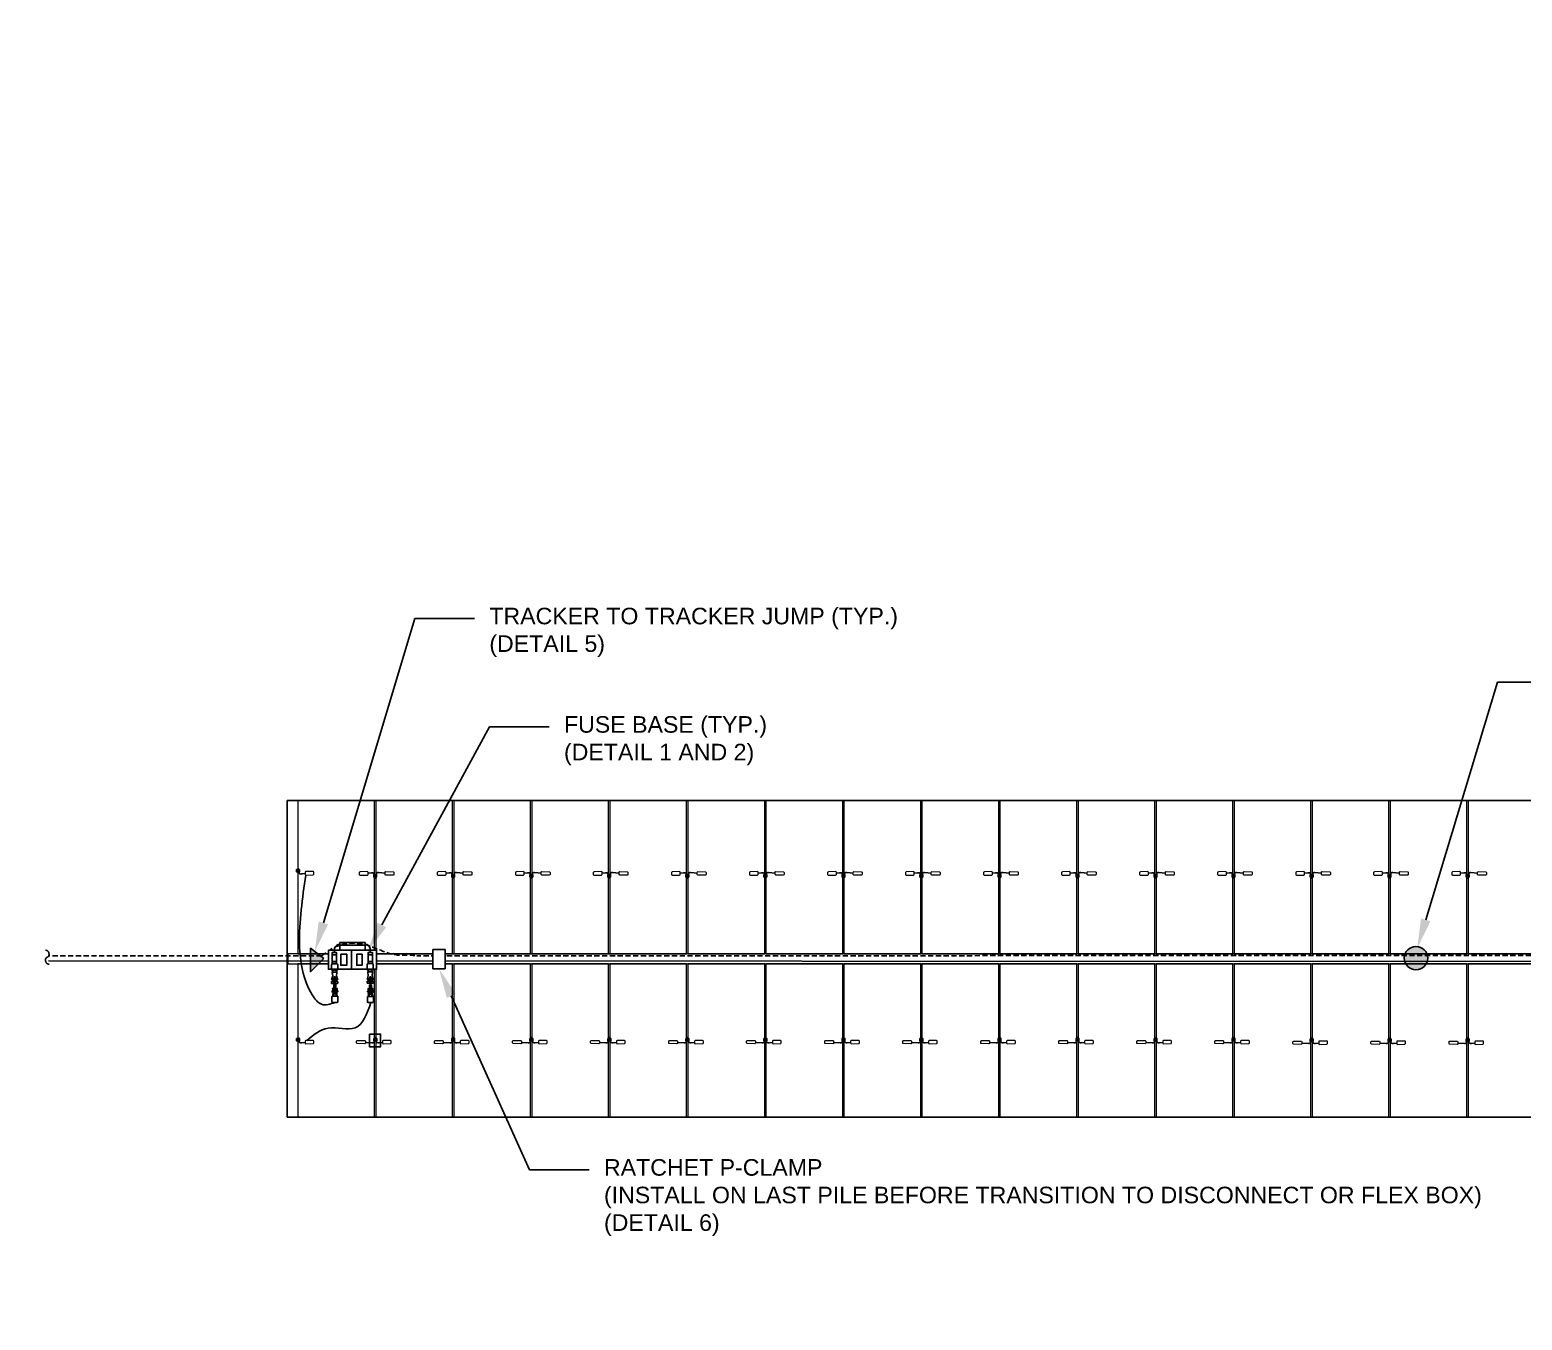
# Model space of a CAD drawing. Header units: feet. Extents: x -13743 to 68376, y -48 to 67763.
# Drawn here: x 32.6 to 104.7, y 63205.7 to 63268.1 of the extents above; entities that cross this region are included whole.
import ezdxf
from ezdxf import colors
from ezdxf.entities.mleader import LeaderData, LeaderLine
from ezdxf.enums import TextEntityAlignment as Align
from ezdxf.math import Vec2, Vec3

# ---------------------------------------------------------------- set-up
doc = ezdxf.new("R2018")
doc.units = ezdxf.units.FT
doc.header["$MEASUREMENT"] = 0
doc.set_wipeout_variables(frame=1)
doc.linetypes.add('ACAD-x100644055pbs01-civil$0${ Chain Double-Dash }', pattern=[0])
doc.linetypes.add('HIDDEN', pattern=[0.375, 0.25, -0.125])
for name, color, linetype in [('@2x40.5 Tracker LR5', 5, 'Continuous'), ('E-CABL-HARN', 6, 'HIDDEN'), ('E-CABL-HARN-NEG', 3, 'Continuous'), ('E-EQPM-HRDW', 16, 'Continuous'), ('E-HARN-COMP', 8, 'Continuous'), ('E-TRNK-CABL-NEG', 6, 'HIDDEN'), ('E-TRUNK-CABLE-POS', 6, 'HIDDEN'), ('E-WIRING DETAILS', 7, 'Continuous'), ('G-ANNO-TEXT', 1, 'Continuous'), ('PDF_Ediciones', 1, 'Continuous'), ('XREF', 7, 'Continuous')]:
    doc.layers.add(name, color=color, linetype=linetype)
doc.layers.add('E-MODULE', color=253, linetype='Continuous', lineweight=0)
doc.layers.add('E-TRACER-EQMPT', color=252, linetype='Continuous', lineweight=0)
doc.styles.add('NEI-A', font='arial.ttf')
doc.styles.get("Standard").update_dxf_attribs({"font": 'arial.ttf'})

# ---------------------------------------------------------------- blocks, each defined once
blk = doc.blocks.new('CLIP')
blk.add_lwpolyline([(-0.09, 0.098), (0.046, 0.098), (0.046, -0.017), (-0.09, -0.017)], close=True)
at = {"layer": 'PDF_Ediciones', "lineweight": 0}
for points in [[(-0.901, -0.151, -0.414213), (-0.926, -0.118), (-0.926, -0.036, -0.414213), (-0.893, -0.003), (-0.532, -0.003, -0.414213), (-0.499, -0.036), (-0.499, -0.118, -0.414213), (-0.532, -0.167), (-0.901, -0.151)], [(0.707, -0.151, 0.414213), (0.748, -0.118), (0.748, -0.036, 0.414213), (0.715, -0.003), (0.354, -0.003, 0.414213), (0.321, -0.036), (0.321, -0.118, 0.414213), (0.354, -0.167), (0.707, -0.151)]]:
    blk.add_lwpolyline(points, format="xyb", dxfattribs=at)
at = {"layer": 'XREF', "flags": 128}
blk.add_lwpolyline([(-0.509, -0.098), (-0.181, -0.12, 0.486695), (-0.067, -0.029), (-0.066, 0.115, -0.78238), (0.016, 0.115), (0.016, -0.033, 0.37874), (0.164, -0.115), (0.328, -0.098)], format="xyb", dxfattribs=at)
blk = doc.blocks.new('Injected piece wire support')
h = blk.add_hatch(color=256)
h.dxf.hatch_style = 1
h.paths.add_polyline_path([(0, 0.569), (0, -0.569), (0.644, 0.065)])
at = {"layer": 'E-EQPM-HRDW', "flags": 128}
blk.add_lwpolyline([(0.644, 0.065), (0, 0.569), (0, -0.569)], close=True, dxfattribs=at)
blk = doc.blocks.new('AES Clamp')
h = blk.add_hatch(color=256)
h.dxf.hatch_style = 1
h.paths.add_polyline_path([(-0.564, 0, 1), (0.564, 0, 1)])
at = {"layer": 'E-WIRING DETAILS'}
blk.add_circle((0, 0), 0.564, dxfattribs=at)
blk = doc.blocks.new('end break')
at = {"color": 0}
for centre, major_axis in [((0.016, 0.06), (-0.0162, -0.0604)), ((-0.016, -0.06), (0.0162, 0.0604))]:
    blk.add_ellipse(centre, major_axis=major_axis, ratio=0.75, start_param=3.141593, end_param=6.283185, dxfattribs=at)
blk = doc.blocks.new('Fuse Base')
blk.add_wipeout([(-1.117, 0.463), (1.209, 0.466), (1.209, -0.457), (-1.117, -0.459)])
at = {"layer": 'E-HARN-COMP'}
for points in [[(-1.117, 0.463), (0, 0.461), (0, -0.461), (-1.117, -0.459)], [(-0.52, 0.265), (-0.235, 0.265), (-0.235, -0.265), (-0.52, -0.265)], [(0, 0.461), (1.209, 0.466), (1.209, -0.457), (0, -0.461)], [(0.247, 0.262), (0.508, 0.262), (0.508, -0.262), (0.247, -0.262)]]:
    blk.add_lwpolyline(points, close=True, dxfattribs=at)
blk = doc.blocks.new('drop')
at = {"layer": 'E-HARN-COMP'}
blk.add_line((-0.9, 0.35), (0.9, 0.35), dxfattribs=at)
for points in [[(-0.9, 0.41, 0.38464), (-1.28, 0.11), (-1.28, -0.18)], [(0.89, 0.41, -0.38464), (1.27, 0.11), (1.27, -0.18)]]:
    blk.add_lwpolyline(points, format="xyb", dxfattribs=at)
blk.add_lwpolyline([(-0.9, 0.54), (0.9, 0.54), (0.9, 0), (-0.9, 0)], close=True, dxfattribs=at)
blk = doc.blocks.new('A$C084F4888')
at = {"layer": 'E-HARN-COMP'}
for p, q in [((0.523, 0.021, 0.006), (0.415, 0.021, 0.006)), ((0.54, 0.017, 0.006), (0.568, 0.017, 0.006)), ((0.523, -0.021, 0.006), (0.415, -0.021, 0.006)), ((0.54, -0.017, 0.006), (0.568, -0.017, 0.006))]:
    blk.add_line(p, q, dxfattribs=at)
for points, elevation in [([(0.196, -0.096), (0.2, -0.092), (0.2, 0.092), (0.196, 0.097), (0.034, 0.098), (0.006, 0.089), (0.003, 0.086), (0.001, 0.071), (0, 0.031), (0, -0.01), (0.001, -0.072), (0.003, -0.086), (0.033, -0.098), (0.196, -0.096)], -0.011), ([(0.2, 0.068), (0.202, 0.064), (0.203, 0.062), (0.203, 0.056), (0.204, 0.056), (0.205, 0.062), (0.205, 0.064), (0.209, 0.072), (0.212, 0.072), (0.216, 0.064), (0.217, 0.056), (0.22, 0.056)], 0.053), ([(0.275, 0.077), (0.275, -0.077), (0.277, -0.074), (0.277, -0.063), (0.282, -0.059), (0.294, -0.059), (0.314, -0.052), (0.322, -0.052), (0.326, -0.054), (0.351, -0.097), (0.353, -0.098), (0.353, 0.098), (0.35, 0.096), (0.326, 0.054), (0.322, 0.052), (0.314, 0.052), (0.294, 0.059), (0.282, 0.059), (0.277, 0.063), (0.277, 0.074), (0.275, 0.077)], 0), ([(0.353, 0.086), (0.366, 0.086)], 0.004), ([(0.466, 0.063), (0.466, 0.065), (0.457, 0.073), (0.45, 0.076), (0.431, 0.076), (0.433, 0.07), (0.373, 0.07), (0.369, 0.075), (0.369, 0.096), (0.366, 0.098), (0.366, -0.098), (0.369, -0.096), (0.369, -0.075), (0.373, -0.07), (0.433, -0.07), (0.431, -0.076), (0.45, -0.076), (0.457, -0.073), (0.466, -0.065), (0.466, -0.063), (0.464, -0.062), (0.373, -0.059), (0.369, -0.055), (0.369, -0.044), (0.371, -0.042), (0.371, 0.042), (0.369, 0.044), (0.369, 0.055), (0.373, 0.059)], 0.027), ([(0.373, 0.059), (0.464, 0.062), (0.466, 0.063)], 0.027), ([(0.2, -0.067), (0.203, -0.072), (0.205, -0.072), (0.209, -0.064), (0.212, -0.064), (0.216, -0.072), (0.218, -0.072), (0.223, -0.064), (0.223, -0.062)], 0.006), ([(0.353, -0.086), (0.366, -0.086)], 0.004)]:
    blk.add_lwpolyline(points, dxfattribs=dict(at, elevation=elevation))
for points in [[(0.266, 0.077), (0.264, 0.074), (0.264, 0.067), (0.259, 0.062), (0.252, 0.062), (0.252, 0.064), (0.227, 0.064), (0.227, 0.062), (0.226, 0.062), (0.222, 0.062), (0.22, 0.06), (0.22, 0.05), (0.221, 0.047), (0.223, 0.045), (0.226, 0.044), (0.26, 0.044), (0.263, 0.045), (0.264, 0.048), (0.264, 0.067)], [(0.371, 0.037), (0.38, 0.037)], [(0.38, -0.042), (0.38, 0.042), (0.381, 0.041), (0.381, -0.041), (0.38, -0.042)], [(0.382, 0.035), (0.385, 0.034), (0.385, -0.034), (0.382, -0.035), (0.382, 0.035), (0.381, 0.039)], [(0.385, 0.029), (0.392, 0.029)], [(0.397, 0.039), (0.396, 0.035), (0.392, 0.034), (0.392, -0.034), (0.396, -0.035), (0.396, 0.035)], [(0.398, 0.042), (0.397, 0.041), (0.397, -0.041), (0.398, -0.042), (0.398, 0.042)], [(0.398, 0.037), (0.403, 0.037)], [(0.403, 0.042), (0.406, 0.041), (0.41, 0.038), (0.41, 0.034), (0.414, 0.032), (0.573, 0.032), (0.574, 0.031), (0.575, 0.024), (0.575, -0.024), (0.575, -0.03), (0.573, -0.032), (0.414, -0.032), (0.41, -0.038), (0.406, -0.041), (0.405, -0.042), (0.403, -0.042), (0.403, 0.042)], [(0.537, 0.024), (0.538, 0.022), (0.538, -0.022), (0.537, -0.024), (0.537, 0.024)], [(0.575, 0.024), (0.57, 0.019), (0.57, -0.019), (0.575, -0.024)], [(0.266, -0.077), (0.264, -0.074), (0.264, -0.067), (0.259, -0.062), (0.252, -0.062), (0.252, -0.064), (0.227, -0.064), (0.227, -0.062), (0.226, -0.062), (0.222, -0.062), (0.22, -0.06), (0.22, -0.05), (0.221, -0.047), (0.223, -0.045), (0.226, -0.044), (0.26, -0.044), (0.263, -0.045), (0.264, -0.048), (0.264, -0.067)], [(0.371, -0.037), (0.38, -0.037)], [(0.381, -0.039), (0.382, -0.035)], [(0.385, -0.029), (0.392, -0.029)], [(0.396, -0.035), (0.397, -0.039)], [(0.398, -0.037), (0.403, -0.037)]]:
    blk.add_lwpolyline(points, dxfattribs=at)
at = {"layer": 'E-HARN-COMP', "elevation": 0.063}
blk.add_lwpolyline([(0.351, 0.024), (0.299, 0.024), (0.299, -0.024), (0.351, -0.024)], close=True, dxfattribs=at)
at = {"layer": 'E-HARN-COMP'}
blk.add_circle((0.318, 0, 0.052), 0.0136, dxfattribs=at)
blk = doc.blocks.new('A$C2C7A52CE')
at = {"layer": 'E-HARN-COMP'}
for p, q in [((-0.496, 0.086, 0.079), (-0.494, 0.085, 0.079)), ((-0.496, -0.086, 0.079), (-0.494, -0.085, 0.079))]:
    blk.add_line(p, q, dxfattribs=at)
for points, elevation in [([(-0.634, -0.1), (-0.636, -0.098), (-0.636, 0.098), (-0.634, 0.1), (-0.576, 0.1), (-0.573, 0.097), (-0.573, -0.097), (-0.576, -0.1), (-0.634, -0.1)], -0.033), ([(-0.634, 0.031), (-0.629, 0.031), (-0.629, 0.022), (-0.598, 0.022)], 0.079), ([(-0.573, 0.062), (-0.571, 0.06), (-0.515, 0.06), (-0.512, 0.062)], 0.015), ([(-0.509, -0.1), (-0.512, -0.097), (-0.512, 0.097), (-0.509, 0.1), (-0.496, 0.1), (-0.496, -0.1), (-0.509, -0.1)], -0.033), ([(-0.493, 0.097), (-0.493, 0.093), (-0.491, 0.089), (-0.389, 0.062), (-0.284, 0.075), (-0.281, 0.078), (-0.27, 0.078), (-0.27, -0.078), (-0.281, -0.078), (-0.284, -0.075), (-0.389, -0.062), (-0.491, -0.089), (-0.493, -0.097), (-0.493, 0.097)], -0.033), ([(-0.27, -0.078), (-0.267, -0.075), (-0.267, 0.075), (-0.27, 0.078)], -0.033), ([(-0.267, 0.069), (-0.263, 0.065), (-0.246, 0.065), (-0.246, 0.072), (-0.237, 0.072), (-0.237, 0.065), (-0.222, 0.065), (-0.218, 0.072), (-0.216, 0.072), (-0.212, 0.065), (-0.209, 0.065), (-0.204, 0.072), (-0.203, 0.072)], 0.079), ([(-0.003, -0.087), (-0.006, -0.091), (-0.033, -0.1), (-0.141, -0.1), (-0.198, -0.098), (-0.203, -0.095), (-0.203, 0.094), (-0.198, 0.098), (-0.141, 0.1), (-0.034, 0.1), (-0.006, 0.09), (-0.003, 0.087), (0, 0.059), (0, 0.002), (-0.002, -0.07), (-0.003, -0.087)], -0.024), ([(-0.634, -0.031), (-0.629, -0.031), (-0.629, -0.022), (-0.598, -0.022)], 0.079), ([(-0.573, -0.063), (-0.571, -0.06), (-0.515, -0.06), (-0.512, -0.063)], 0.015), ([(-0.267, -0.069), (-0.263, -0.065), (-0.246, -0.065), (-0.246, -0.072), (-0.237, -0.072), (-0.237, -0.065), (-0.229, -0.065), (-0.225, -0.073), (-0.223, -0.073), (-0.218, -0.065), (-0.215, -0.065), (-0.211, -0.073), (-0.209, -0.073), (-0.205, -0.065), (-0.203, -0.065)], -0.039)]:
    blk.add_lwpolyline(points, dxfattribs=dict(at, elevation=elevation))
for points in [[(-0.59, 0.018), (-0.426, 0.018)], [(-0.426, 0.018), (-0.426, -0.018)], [(-0.59, -0.018), (-0.426, -0.018)]]:
    blk.add_lwpolyline(points, dxfattribs=at)
blk = doc.blocks.new('E-100-18')
for points in [[(-0.0625, -0.15625), (0.0625, -0.15625), (0.0625, 0.15625), (-0.0625, 0.15625), (-0.0625, -0.15625)], [(-0.0625, 0.09375), (0.0625, 0.09375)], [(-0.0625, -0.09375), (0.0625, -0.09375)]]:
    blk.add_lwpolyline(points)
blk = doc.blocks.new('RACHET CLAMP')
blk.add_wipeout([(-0.291, 0.921), (0.291, 0.921), (0.291, 0), (-0.291, 0)])
at = {"layer": 'E-HARN-COMP'}
blk.add_lwpolyline([(-0.291, 0.921), (0.291, 0.921), (0.291, 0), (-0.291, 0)], close=True, dxfattribs=at)
blk = doc.blocks.new('DETAIL_TITLE')
at = {"style": 'NEI-A', "flags": 8}
blk.add_attdef('#', text='', height=0.2, dxfattribs=at).set_placement((0.5922, -0.5109), align=Align.MIDDLE_CENTER)
at = {"lineweight": 30, "flags": 104}
blk.add_attdef('DETAIL_TITLE', text='', height=0.2, dxfattribs=at).set_placement((0.9099, -0.52514), align=Align.BOTTOM_LEFT)
at = {"style": 'NEI-A'}
for tag, p in [('SCALE:', (0.93865, -0.73792)), ('1"_=_', (1.5474, -0.73792))]:
    blk.add_attdef(tag, text='', height=0.1, dxfattribs=at).set_placement(p, align=Align.BOTTOM_LEFT)

msp = doc.modelspace()

# ---------------------------------------------------------------- linework, layer by layer
for points in [[(45.503, 63227.51), (45.639, 63227.51), (45.639, 63227.394), (45.503, 63227.394)], [(45.503, 63227.51), (45.639, 63227.51), (45.639, 63227.394), (45.503, 63227.394)], [(45.503, 63219.349), (45.639, 63219.349), (45.639, 63219.234), (45.503, 63219.234)], [(45.503, 63219.349), (45.639, 63219.349), (45.639, 63219.234), (45.503, 63219.234)]]:
    msp.add_lwpolyline(points, close=True)
at = {"layer": '@2x40.5 Tracker LR5'}
msp.add_lwpolyline([(217.286, 63230.846), (217.286, 63215.55), (45.056, 63215.55), (45.056, 63230.846)], close=True, dxfattribs=at)
at = {"layer": 'E-CABL-HARN-NEG'}
msp.add_spline([(45.947, 63227.244), (45.647, 63223.883, 0.072), (46.262, 63221.459, 0.112), (46.706, 63221, 0.146), (47.369, 63221.092, -0.044)], degree=3, dxfattribs=at)
at = {"layer": 'E-CABL-HARN-NEG', "end_tangent": (0.009936, 0.999951)}
msp.add_spline([(45.991, 63219.248), (47.029, 63219.845, 0.112), (48.326, 63219.859, 0.112), (49.088, 63221.084, -0.092)], degree=3, dxfattribs=at)
at = {"layer": 'E-MODULE'}
for points in [[(45.557, 63230.846), (45.557, 63223.444), (49.267, 63223.444), (49.267, 63230.846), (45.557, 63230.846)], [(45.567, 63230.846), (45.567, 63223.444), (64.346, 63223.444), (64.346, 63230.846), (45.567, 63230.846)], [(49.326, 63230.846), (49.326, 63223.444), (53.037, 63223.444), (53.037, 63230.846), (49.326, 63230.846)], [(53.096, 63230.846), (53.096, 63223.444), (56.807, 63223.444), (56.807, 63230.846), (53.096, 63230.846)], [(56.866, 63230.846), (56.866, 63223.444), (60.576, 63223.444), (60.576, 63230.846), (56.866, 63230.846)], [(60.635, 63230.846), (60.635, 63223.444), (64.346, 63223.444), (64.346, 63230.846), (60.635, 63230.846)], [(64.405, 63230.846), (64.405, 63223.444), (68.116, 63223.444), (68.116, 63230.846), (64.405, 63230.846)], [(68.175, 63230.846), (68.175, 63223.444), (71.885, 63223.444), (71.885, 63230.846), (68.175, 63230.846)], [(71.945, 63230.846), (71.945, 63223.444), (75.655, 63223.444), (75.655, 63230.846), (71.945, 63230.846)], [(75.714, 63230.846), (75.714, 63223.444), (79.425, 63223.444), (79.425, 63230.846), (75.714, 63230.846)], [(79.484, 63230.846), (79.484, 63223.444), (83.195, 63223.444), (83.195, 63230.846), (79.484, 63230.846)], [(83.254, 63230.846), (83.254, 63223.444), (86.964, 63223.444), (86.964, 63230.846), (83.254, 63230.846)], [(87.023, 63230.846), (87.023, 63223.444), (90.734, 63223.444), (90.734, 63230.846), (87.023, 63230.846)], [(90.793, 63230.846), (90.793, 63223.444), (94.504, 63223.444), (94.504, 63230.846), (90.793, 63230.846)], [(94.563, 63230.846), (94.563, 63223.444), (98.273, 63223.444), (98.273, 63230.846), (94.563, 63230.846)], [(98.332, 63230.846), (98.332, 63223.444), (102.043, 63223.444), (102.043, 63230.846), (98.332, 63230.846)], [(102.102, 63230.846), (102.102, 63223.444), (105.813, 63223.444), (105.813, 63230.846), (102.102, 63230.846)], [(45.557, 63222.952), (45.557, 63215.55), (49.267, 63215.55), (49.267, 63222.952), (45.557, 63222.952)], [(49.326, 63222.952), (49.326, 63215.55), (53.037, 63215.55), (53.037, 63222.952), (49.326, 63222.952)], [(53.096, 63222.952), (53.096, 63215.55), (56.807, 63215.55), (56.807, 63222.952), (53.096, 63222.952)], [(56.866, 63222.952), (56.866, 63215.55), (60.576, 63215.55), (60.576, 63222.952), (56.866, 63222.952)], [(60.635, 63222.952), (60.635, 63215.55), (64.346, 63215.55), (64.346, 63222.952), (60.635, 63222.952)], [(64.405, 63222.952), (64.405, 63215.55), (68.116, 63215.55), (68.116, 63222.952), (64.405, 63222.952)], [(68.175, 63222.952), (68.175, 63215.55), (71.885, 63215.55), (71.885, 63222.952), (68.175, 63222.952)], [(71.945, 63222.952), (71.945, 63215.55), (75.655, 63215.55), (75.655, 63222.952), (71.945, 63222.952)], [(75.714, 63222.952), (75.714, 63215.55), (79.425, 63215.55), (79.425, 63222.952), (75.714, 63222.952)], [(79.484, 63222.952), (79.484, 63215.55), (83.195, 63215.55), (83.195, 63222.952), (79.484, 63222.952)], [(83.254, 63222.952), (83.254, 63215.55), (86.964, 63215.55), (86.964, 63222.952), (83.254, 63222.952)], [(87.023, 63222.952), (87.023, 63215.55), (90.734, 63215.55), (90.734, 63222.952), (87.023, 63222.952)], [(90.793, 63222.952), (90.793, 63215.55), (94.504, 63215.55), (94.504, 63222.952), (90.793, 63222.952)], [(94.563, 63222.952), (94.563, 63215.55), (98.273, 63215.55), (98.273, 63222.952), (94.563, 63222.952)], [(98.332, 63222.952), (98.332, 63215.55), (102.043, 63215.55), (102.043, 63222.952), (98.332, 63222.952)], [(102.102, 63222.952), (102.102, 63215.55), (105.813, 63215.55), (105.813, 63222.952), (102.102, 63222.952)]]:
    msp.add_lwpolyline(points, dxfattribs=at)
at = {"layer": 'E-TRACER-EQMPT'}
msp.add_lwpolyline([(217.286, 63223.444), (45.075, 63223.444), (45.075, 63222.952), (217.286, 63222.952)], dxfattribs=at)
at = {"layer": 'E-TRNK-CABL-NEG', "linetype": 'ACAD-x100644055pbs01-civil$0${ Chain Double-Dash }'}
msp.add_line((217.286, 63223.013), (33.523, 63223.094, -0.099), dxfattribs=at)
at = {"layer": 'E-TRUNK-CABLE-POS'}
for p, q in [((149.762, 63223.371, -0.036), (51.313, 63223.341, -0.089)), ((46.715, 63223.34, -0.091), (33.523, 63223.336, -0.099))]:
    msp.add_line(p, q, dxfattribs=at)
at = {"layer": 'PDF_Ediciones', "lineweight": 0}
for points in [[(46.299, 63227.26, 0.414213), (46.341, 63227.293), (46.341, 63227.375, 0.414213), (46.308, 63227.408), (45.947, 63227.408, 0.414213), (45.914, 63227.375), (45.914, 63227.293, 0.414213), (45.947, 63227.244), (46.299, 63227.26)], [(46.299, 63227.26, 0.414213), (46.341, 63227.293), (46.341, 63227.375, 0.414213), (46.308, 63227.408), (45.947, 63227.408, 0.414213), (45.914, 63227.375), (45.914, 63227.293, 0.414213), (45.947, 63227.244), (46.299, 63227.26)], [(46.299, 63219.1, 0.414213), (46.341, 63219.133), (46.341, 63219.215, 0.414213), (46.308, 63219.248), (45.947, 63219.248, 0.414213), (45.914, 63219.215), (45.914, 63219.133, 0.414213), (45.947, 63219.084), (46.299, 63219.1)], [(46.299, 63219.1, 0.414213), (46.341, 63219.133), (46.341, 63219.215, 0.414213), (46.308, 63219.248), (45.947, 63219.248, 0.414213), (45.914, 63219.215), (45.914, 63219.133, 0.414213), (45.947, 63219.084), (46.299, 63219.1)]]:
    msp.add_lwpolyline(points, format="xyb", dxfattribs=at)
at = {"layer": 'XREF', "flags": 128}
for points in [[(45.567, 63227.558, -0.347123), (45.609, 63227.526), (45.609, 63227.378, 0.37874), (45.757, 63227.296), (45.921, 63227.313)], [(45.567, 63227.558, -0.347123), (45.609, 63227.526), (45.609, 63227.378, 0.37874), (45.757, 63227.296), (45.921, 63227.313)], [(45.567, 63219.398, -0.347123), (45.609, 63219.366), (45.609, 63219.218, 0.37874), (45.757, 63219.136), (45.914, 63219.152)], [(45.567, 63219.398, -0.347123), (45.609, 63219.366), (45.609, 63219.218, 0.37874), (45.757, 63219.136), (45.914, 63219.152)]]:
    msp.add_lwpolyline(points, format="xyb", dxfattribs=at)
at = {"layer": 'XREF'}
msp.add_lwpolyline([(49.018, 63219.559), (49.564, 63219.559), (49.564, 63218.949), (49.018, 63218.949)], close=True, dxfattribs=at)

# ---------------------------------------------------------------- block references
at = {"layer": 'E-CABL-HARN', "color": 4, "linetype": 'Continuous', "xscale": -2.742658024916359, "yscale": 2.742658024916359, "zscale": 2.742658024916359}
msp.add_blockref('end break', (33.458, 63223.276, 0.091), dxfattribs=at)
at = {"layer": 'E-HARN-COMP', "xscale": -1.481035343229667, "yscale": 1.481035343229667, "zscale": 1.481035343229667, "rotation": 270}
for p in [(47.354, 63221.092, -0.027), (49.072, 63221.084, -0.075)]:
    msp.add_blockref('A$C084F4888', p, dxfattribs=at)
at = {"layer": 'XREF', "rotation": 180}
for p in [(49.28, 63227.243), (53.045, 63227.243), (56.82, 63227.243), (60.585, 63227.243), (64.359, 63227.243), (68.124, 63227.243), (71.899, 63227.243), (75.663, 63227.243), (79.438, 63227.243), (83.203, 63227.243), (86.977, 63227.243), (90.742, 63227.243), (94.517, 63227.243), (98.282, 63227.243), (102.056, 63227.243)]:
    msp.add_blockref('CLIP', p, dxfattribs=at)
at = {"layer": 'XREF'}
for name, p in [('Injected piece wire support', (46.178, 63223.142)), ('AES Clamp', (99.581, 63223.231)), ('CLIP', (49.326, 63219.251)), ('CLIP', (53.091, 63219.251)), ('CLIP', (56.866, 63219.251)), ('CLIP', (60.631, 63219.251)), ('CLIP', (64.405, 63219.251)), ('CLIP', (68.17, 63219.251)), ('CLIP', (71.945, 63219.251)), ('CLIP', (75.709, 63219.251)), ('CLIP', (79.484, 63219.251)), ('CLIP', (83.249, 63219.251)), ('CLIP', (87.023, 63219.251)), ('CLIP', (90.788, 63219.251)), ('CLIP', (94.563, 63219.225)), ('CLIP', (98.328, 63219.225)), ('CLIP', (102.102, 63219.225))]:
    msp.add_blockref(name, p, dxfattribs=at)

# ---------------------------------------------------------------- leaders
at = {"layer": 'G-ANNO-TEXT'}
ml = msp.add_multileader_mtext('Standard', dxfattribs=at)
ml.set_content('TRACKER TO TRACKER JUMP (TYP.)\\P(DETAIL 5)', color=256, style='NEI-A')
ml.set_leader_properties()
ml.build(insert=Vec2(0, 0))
ml.multileader.update_dxf_attribs({"dogleg_length": 0.36, "arrow_head_size": 1.44, "scale": 8})
ctx = ml.context
ctx.base_point, ctx.scale, ctx.char_height, ctx.arrow_head_size, ctx.landing_gap_size, ctx.plane_origin = Vec3(54.094, 63239.643), 8, 0.8, 1.44, 0.72, Vec3(43.514, 63224.124)
notes = []
notes.append((ctx, [(0, (1, 1, 0), (51.214, 63239.643), (1, 0), 2.88, [(0, [(46.384, 63223.549)], 0, [])])]))
ctx.mtext.insert, ctx.mtext.width, ctx.mtext.defined_height, ctx.mtext.flow_direction = Vec3(54.814, 63240.16), 21.39115, 4.708, 5
ml = msp.add_multileader_mtext('Standard', dxfattribs=at)
ml.set_content('AES DC BUS CLIP (TYP.)\\P(INSTALLED AT INTERVALS NOT EXCEEDING 4\'-6") (DETAIL 3)', color=256, style='NEI-A')
ml.set_leader_properties()
ml.build(insert=Vec2(0, 0))
ml.multileader.update_dxf_attribs({"dogleg_length": 0.36, "arrow_head_size": 1.44, "scale": 8})
ctx = ml.context
ctx.base_point, ctx.scale, ctx.char_height, ctx.arrow_head_size, ctx.landing_gap_size, ctx.plane_origin = Vec3(106.394, 63236.557), 8, 0.8, 1.44, 0.72, Vec3(95.963, 63224.384)
notes.append((ctx, [(0, (1, 1, 0), (103.514, 63236.557), (1, 0), 2.88, [(0, [(99.637, 63223.704)], 0, [])])]))
ctx.mtext.insert, ctx.mtext.width, ctx.mtext.defined_height, ctx.mtext.flow_direction = Vec3(107.114, 63237.074), 14.84796, 1.953, 5
for ctx, leaders in notes:
    for number, flags, end, landing, length, lines in leaders:
        leader = LeaderData()
        leader.index, (leader.has_last_leader_line, leader.has_dogleg_vector, leader.attachment_direction) = number, flags
        leader.last_leader_point, leader.dogleg_vector, leader.dogleg_length = Vec3(end), Vec3(landing), length
        for number, points, colour, breaks in lines:
            line = LeaderLine()
            line.index, line.vertices, line.color, line.breaks = number, Vec3.list(points), colors.encode_raw_color(colour), breaks
            leader.lines.append(line)
        ctx.leaders.append(leader)

# ---------------------------------------------------------------- next in the draw order: block references
at = {"layer": 'E-HARN-COMP'}
msp.add_blockref('Fuse Base', (48.16, 63223.152), dxfattribs=at)

# ---------------------------------------------------------------- next in the draw order: linework, layer by layer
at = {"layer": 'E-TRUNK-CABLE-POS'}
msp.add_open_spline([(46.715, 63223.34), (46.994, 63223.562), (47.599, 63223.98), (48.981, 63223.974), (50.093, 63223.265), (50.988, 63223.396), (51.313, 63223.341)], degree=3, knots=[0.041369, 0.041369, 0.041369, 0.041369, 1.082642, 2.291463, 3.888959, 4.87944, 4.87944, 4.87944, 4.87944], dxfattribs=at)

# ---------------------------------------------------------------- next in the draw order: block references
at = {"layer": 'E-CABL-HARN-NEG', "xscale": 0.675, "yscale": 0.675, "zscale": 0.675}
msp.add_blockref('drop', (48.206, 63223.616), dxfattribs=at)
at = {"layer": 'E-HARN-COMP', "xscale": 1.714161265572724, "yscale": 1.714161265572724, "zscale": 1.714161265572724}
for p in [(47.327, 63223.232), (49.064, 63223.233)]:
    msp.add_blockref('E-100-18', p, dxfattribs=at)
at = {"layer": 'E-HARN-COMP', "xscale": -1.481035343229667, "yscale": 1.481035343229667, "zscale": 1.481035343229667, "rotation": 270}
for p in [(47.34, 63222.954, 0.036), (49.061, 63222.965, 0.036)]:
    msp.add_blockref('A$C2C7A52CE', p, dxfattribs=at)

# ---------------------------------------------------------------- next in the draw order: leaders
at = {"layer": 'G-ANNO-TEXT'}
ml = msp.add_multileader_mtext('Standard', dxfattribs=at)
ml.set_content('FUSE BASE (TYP.)\\P(DETAIL 1 AND 2)', color=256, style='NEI-A')
ml.set_leader_properties()
ml.build(insert=Vec2(0, 0))
ml.multileader.update_dxf_attribs({"dogleg_length": 0.36, "arrow_head_size": 1.44, "scale": 8})
ctx = ml.context
ctx.base_point, ctx.scale, ctx.char_height, ctx.arrow_head_size, ctx.landing_gap_size, ctx.plane_origin = Vec3(57.701, 63234.404), 8, 0.8, 1.44, 0.72, Vec3(47.592, 63224.232)
notes = []
notes.append((ctx, [(0, (1, 1, 0), (54.821, 63234.404), (1, 0), 2.88, [(0, [(48.935, 63223.566)], 0, [])])]))
ctx.mtext.insert, ctx.mtext.width, ctx.mtext.flow_direction = Vec3(58.421, 63234.922), 10.56626, 5
for ctx, leaders in notes:
    for number, flags, end, landing, length, lines in leaders:
        leader = LeaderData()
        leader.index, (leader.has_last_leader_line, leader.has_dogleg_vector, leader.attachment_direction) = number, flags
        leader.last_leader_point, leader.dogleg_vector, leader.dogleg_length = Vec3(end), Vec3(landing), length
        for number, points, colour, breaks in lines:
            line = LeaderLine()
            line.index, line.vertices, line.color, line.breaks = number, Vec3.list(points), colors.encode_raw_color(colour), breaks
            leader.lines.append(line)
        ctx.leaders.append(leader)

# ---------------------------------------------------------------- next in the draw order: block references
at = {"layer": 'XREF'}
msp.add_blockref('RACHET CLAMP', (52.384, 63222.721), dxfattribs=at)

# ---------------------------------------------------------------- next in the draw order: block references
at = {"layer": 'G-ANNO-TEXT'}
ref = msp.add_blockref('DETAIL_TITLE', (-460.635, 63776.869), dxfattribs=dict(at, xscale=128.9267043143703, yscale=128.9267043143703, zscale=128.9267043143703))
lines = msp.add_mtext('{\\LDC BLOCK TYPE-1 (3) STRINGS (78) MODULES [580W]}', dxfattribs={"layer": '0', "insert": (-343.325, 63747.843), "char_height": 858.86809, "attachment_point": 1})
ref.add_attrib('DETAIL_TITLE', '', (-343.325, 63747.843)).embed_mtext(lines)

# ---------------------------------------------------------------- next in the draw order: leaders
ml = msp.add_multileader_mtext('Standard', dxfattribs=at)
ml.set_content('RATCHET P-CLAMP\\P(INSTALL ON LAST PILE BEFORE TRANSITION TO DISCONNECT OR FLEX BOX) \\P(DETAIL 6)', color=256, style='NEI-A')
ml.set_leader_properties()
ml.build(insert=Vec2(0, 0))
ml.multileader.update_dxf_attribs({"dogleg_length": 0.36, "arrow_head_size": 1.44, "scale": 8})
ctx = ml.context
ctx.base_point, ctx.scale, ctx.char_height, ctx.arrow_head_size, ctx.landing_gap_size, ctx.plane_origin = Vec3(59.633, 63213.002), 8, 0.8, 1.44, 0.72, Vec3(49.513, 63223.296)
notes = []
notes.append((ctx, [(0, (1, 1, 0), (56.753, 63213.002), (1, 0), 2.88, [(0, [(52.384, 63222.721)], 0, [])])]))
ctx.mtext.insert, ctx.mtext.width, ctx.mtext.flow_direction = Vec3(60.353, 63213.519), 13.23808, 5
for ctx, leaders in notes:
    for number, flags, end, landing, length, lines in leaders:
        leader = LeaderData()
        leader.index, (leader.has_last_leader_line, leader.has_dogleg_vector, leader.attachment_direction) = number, flags
        leader.last_leader_point, leader.dogleg_vector, leader.dogleg_length = Vec3(end), Vec3(landing), length
        for number, points, colour, breaks in lines:
            line = LeaderLine()
            line.index, line.vertices, line.color, line.breaks = number, Vec3.list(points), colors.encode_raw_color(colour), breaks
            leader.lines.append(line)
        ctx.leaders.append(leader)

doc.saveas('drawing.dxf')
